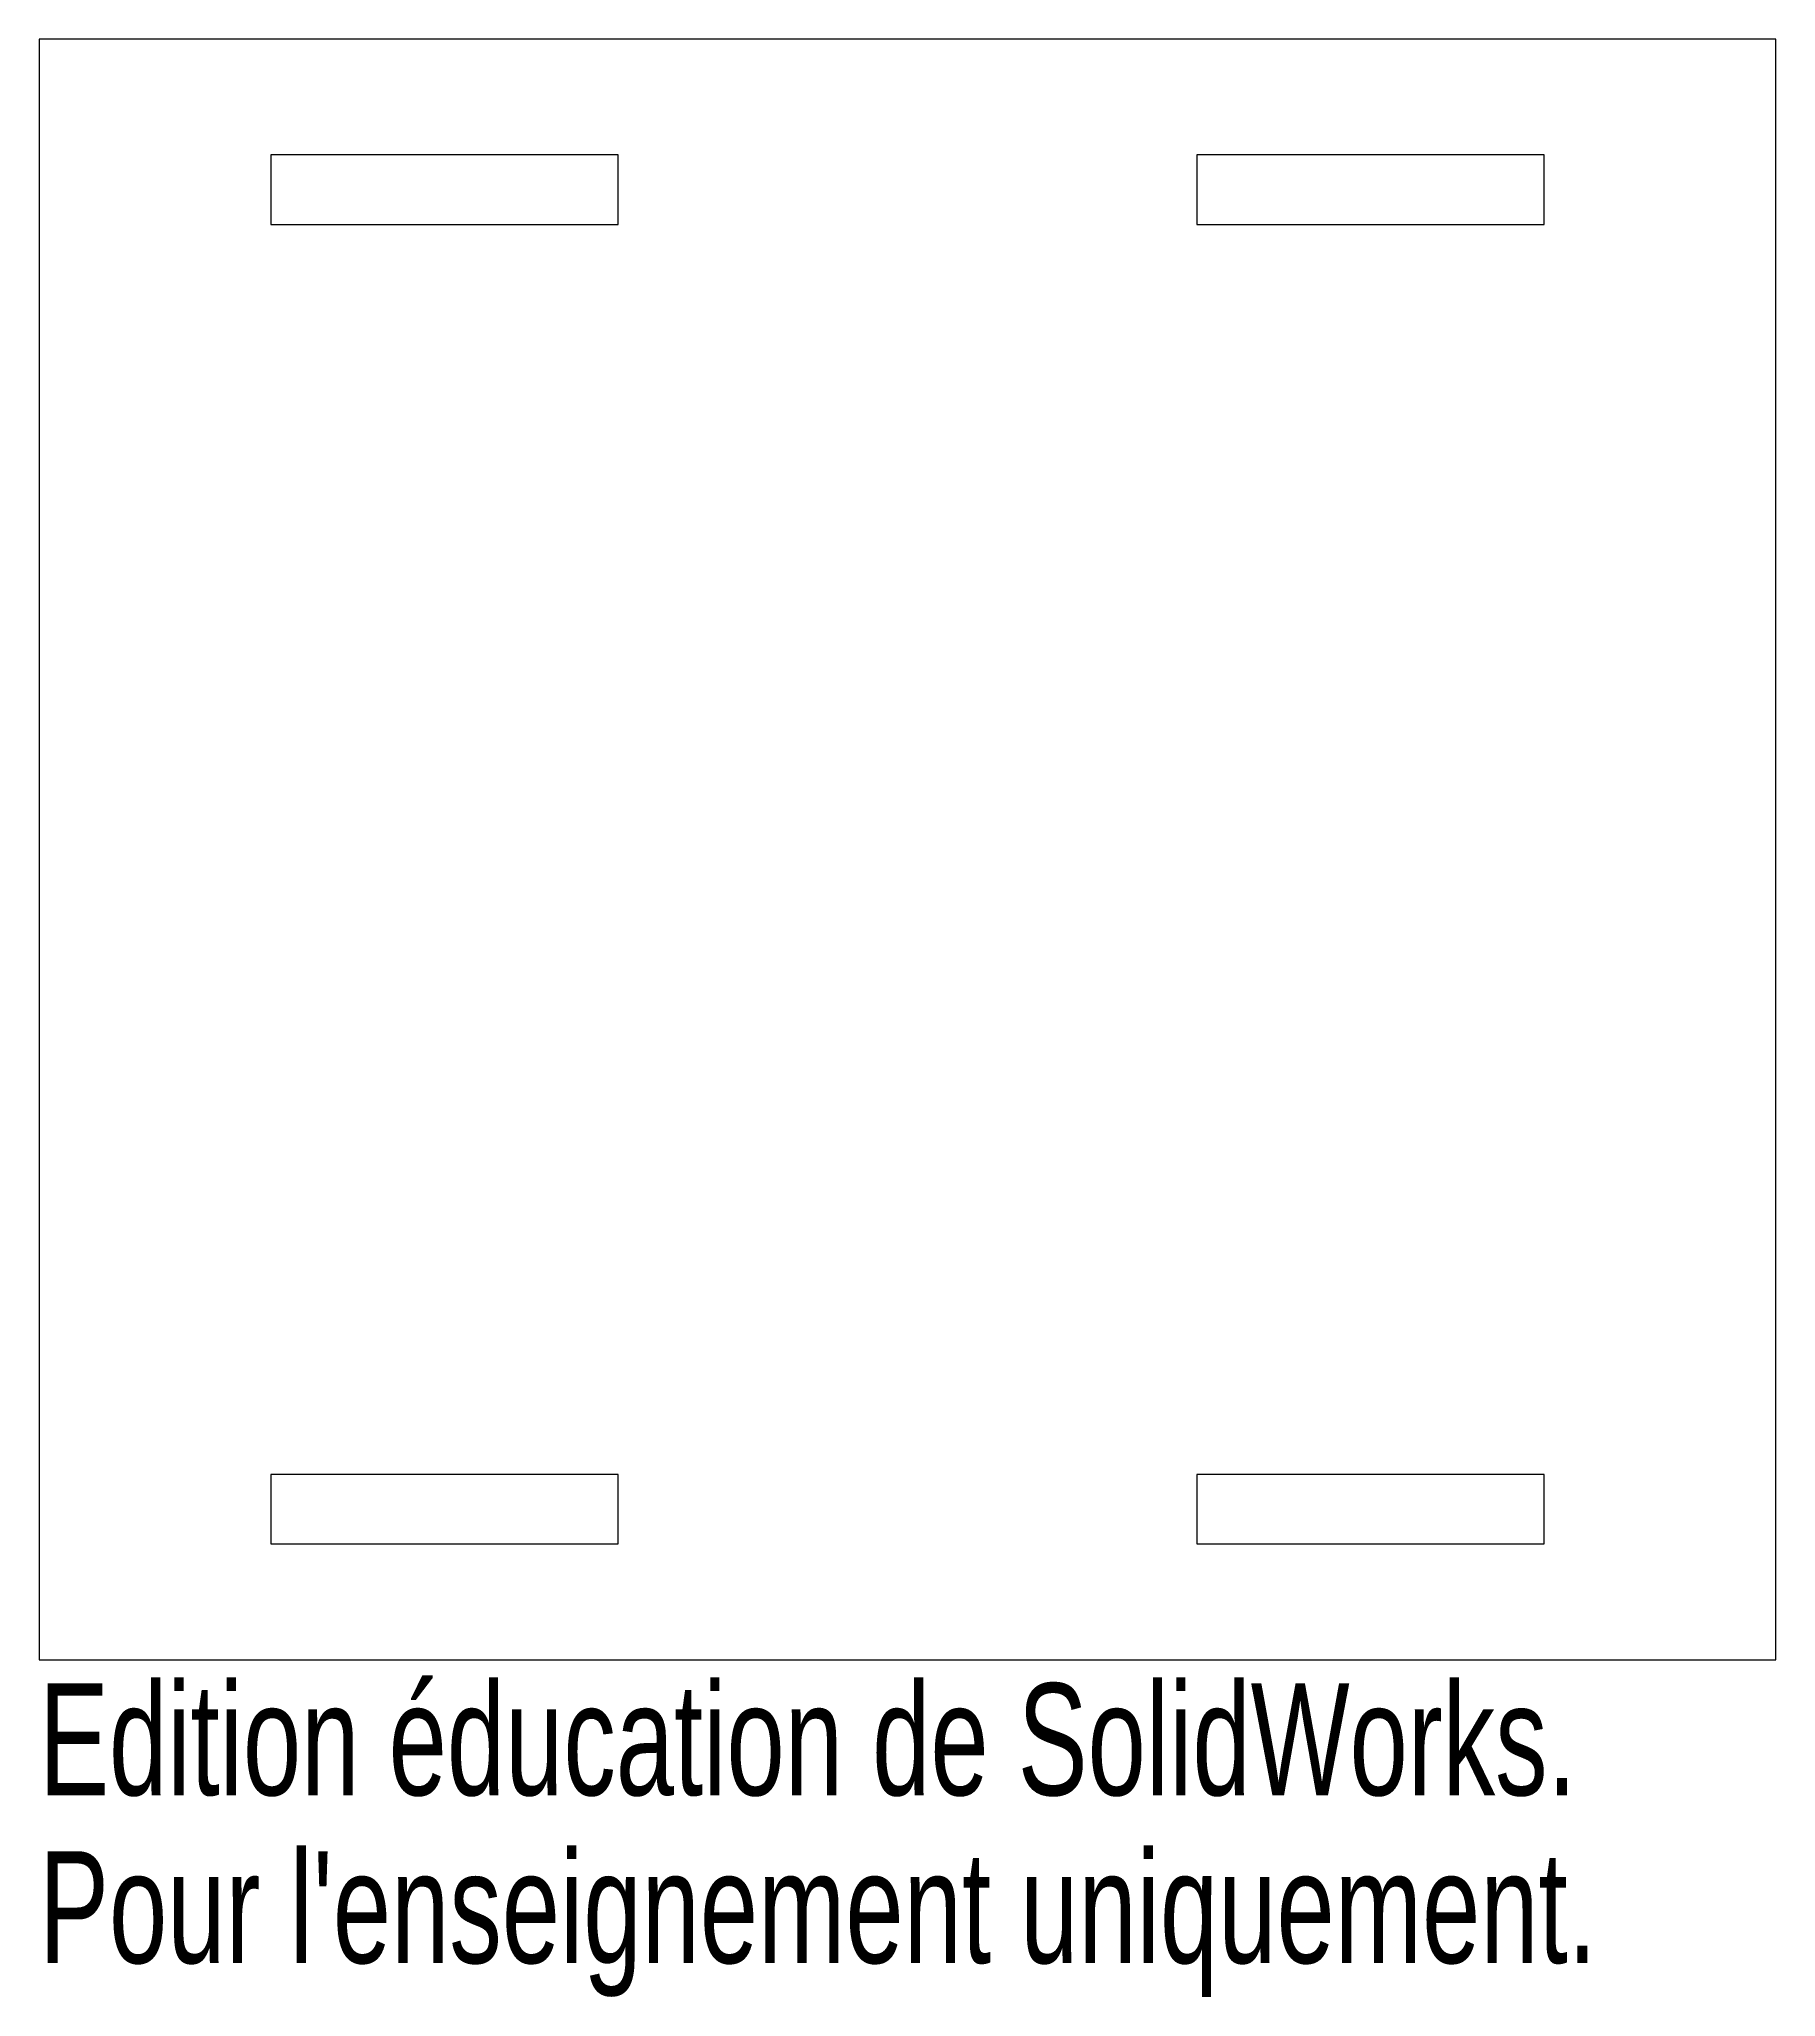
# Model space of a CAD drawing. Header units: millimetres. Extents: x -50.2 to 24.8, y -52.4 to 32.2.
import ezdxf

# ---------------------------------------------------------------- set-up
doc = ezdxf.new("R2010")
doc.units = ezdxf.units.MM
doc.styles.add('SLDTEXTSTYLE0', font='TXT', dxfattribs={"width": 0.7})

msp = doc.modelspace()

# ---------------------------------------------------------------- linework, layer by layer
at = {"color": 7, "linetype": 'Continuous', "lineweight": 15}
for p, q in [((24.816, 32.163), (-50.184, 32.163)), ((-50.184, 32.163), (-50.184, -37.837)), ((24.816, -37.837), (24.816, 32.163)), ((-25.184, 27.163), (-40.184, 27.163)), ((-40.184, 27.163), (-40.184, 24.163)), ((-25.184, 24.163), (-25.184, 27.163)), ((14.816, 27.163), (-0.184, 27.163)), ((-0.184, 27.163), (-0.184, 24.163)), ((14.816, 24.163), (14.816, 27.163)), ((-40.184, 24.163), (-25.184, 24.163)), ((-0.184, 24.163), (14.816, 24.163)), ((-40.184, -29.837), (-40.184, -32.837)), ((-25.184, -29.837), (-40.184, -29.837)), ((-25.184, -32.837), (-25.184, -29.837)), ((14.816, -29.837), (-0.184, -29.837)), ((-0.184, -29.837), (-0.184, -32.837)), ((14.816, -32.837), (14.816, -29.837)), ((-40.184, -32.837), (-25.184, -32.837)), ((-0.184, -32.837), (14.816, -32.837)), ((-50.184, -37.837), (24.816, -37.837))]:
    msp.add_line(p, q, dxfattribs=at)

# ---------------------------------------------------------------- texts
at = {"color": 7, "linetype": 'Continuous', "char_height": 4.83362, "attachment_point": 1, "style": 'SLDTEXTSTYLE0'}
for s, insert in [('Edition éducation de SolidWorks.', (-50.184, -38.856)), ("Pour l'enseignement uniquement.", (-50.184, -46.107))]:
    msp.add_mtext(s, dxfattribs=dict(at, insert=insert))

doc.saveas('drawing.dxf')
